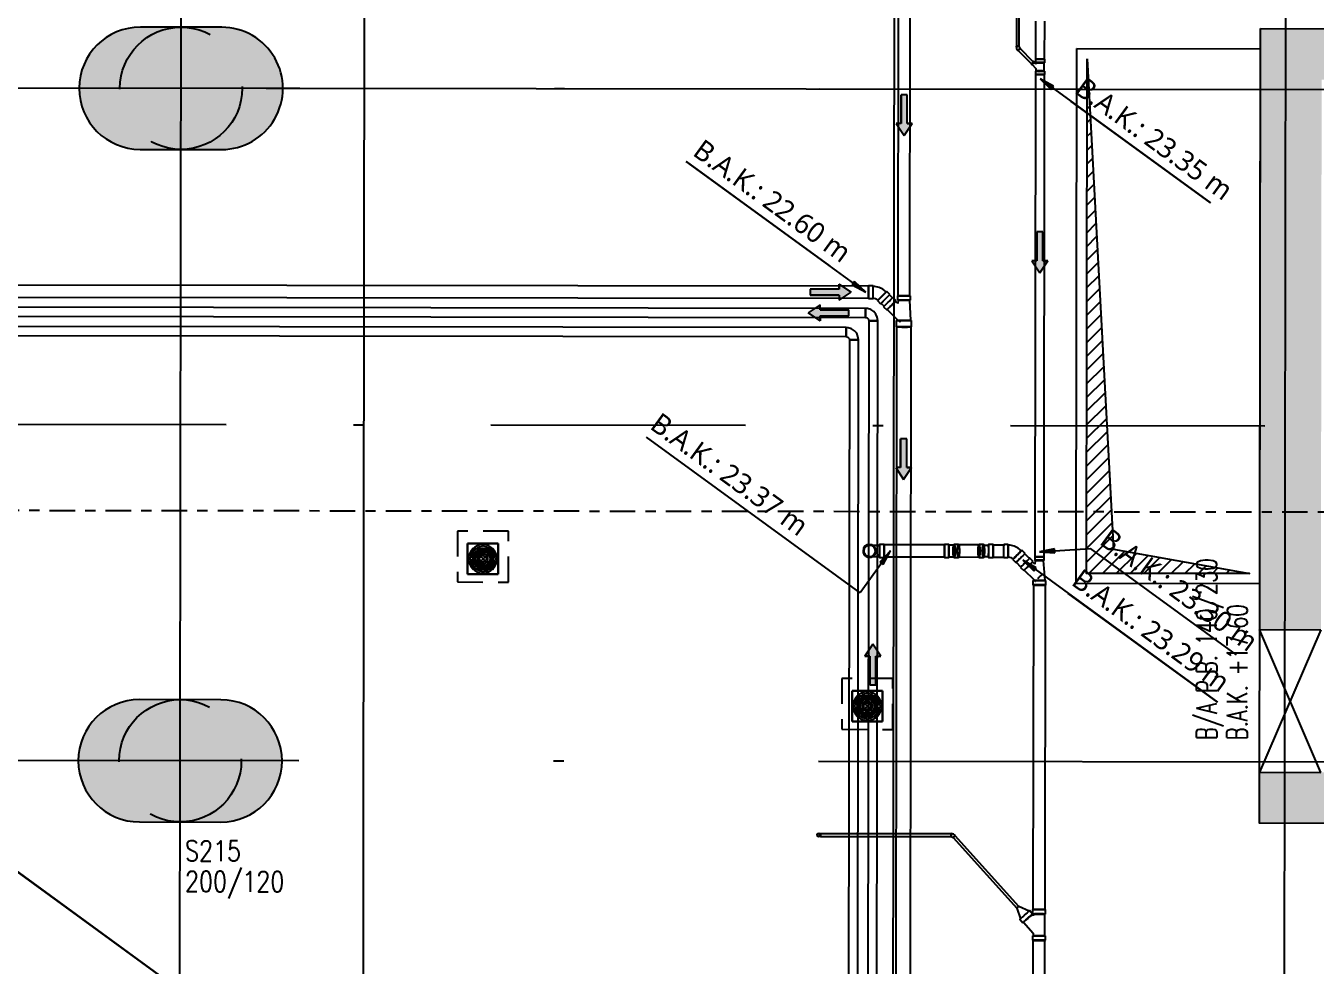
# Model space of a CAD drawing. Header units: millimetres. Extents: x 400382 to 401500, y 4543975 to 4544133.
# Drawn here: x 400850.13 to 400862.8, y 4544074.11 to 4544083.34 of the extents above; entities that cross this region are included whole.
import ezdxf
from ezdxf.enums import TextEntityAlignment as Align

# ---------------------------------------------------------------- set-up
doc = ezdxf.new("R2010")
doc.units = ezdxf.units.MM
for name, pattern in [('ACAD_ISO05W100', [33, 24, -3, 0, -3, 0, -3]), ('AKS', [3, 2.5, -0.25, 0, -0.25]), ('CENTER', [2, 1.25, -0.25, 0.25, -0.25]), ('CIZGI', [0.4, 0.25, -0.15]), ('DASHDOT2', [0.5, 0.25, -0.125, 0, -0.125]), ('HIDDEN', [0.375, 0.25, -0.125])]:
    doc.linetypes.add(name, pattern=pattern)
for name, color, linetype in [('aks prota', 2, 'AKS'), ('boşluk prota', 2, 'Continuous'), ('boşluk taraması prota', 252, 'Continuous'), ('iderzi_PROTA', 3, 'Continuous'), ('kiriş prota', 6, 'Continuous'), ('kolon prota', 1, 'Continuous'), ('kolon tarama prota', 252, 'Continuous'), ('lkolon prota', 4, 'Continuous'), ('merdiven prota', 2, 'Continuous'), ('perde prota', 1, 'Continuous'), ('PRT-AL-TUNEL_EKSENI', 14, 'DASHDOT2'), ('PRT-MI-a_fit_drainage', 10, 'Continuous'), ('skesit prota', 7, 'Continuous'), ('TARAMA', 8, 'Continuous'), ('tkolon prota', 6, 'Continuous'), ('tnot prota', 4, 'Continuous')]:
    doc.layers.add(name, color=color, linetype=linetype)
doc.styles.add('Segoe UI Light_1', font='', dxfattribs={"height": 200})
doc.styles.add('tkolon', font='romanstw.shx')
doc.styles.add('TNOT', font='romanstw.shx', dxfattribs={"width": 0.8, "height": 250})
doc.styles.get('Segoe UI Light_1').set_extended_font_data('Segoe UI Light')

# ---------------------------------------------------------------- blocks, each defined once
blk = doc.blocks.new('Flow Direction - Flow Direction _25mm_-1035271-_17_70 m  ARA KAT')
at = {"layer": 'TARAMA'}
blk.add_hatch(color=256, dxfattribs=at).paths.add_polyline_path([(0, 0), (-117, -78), (-117, -30), (-400, -30), (-400, 30), (-117, 30), (-117, 78)], flags=0)
for p, q in [((-117, 30), (-400, 30)), ((-400, 30), (-400, -30)), ((-117, 30), (-400, 30)), ((-400, 30), (-400, -30)), ((0, 0), (-117, 78)), ((-117, 78), (-117, 30)), ((-117, 78), (0, 0)), ((-117, 30), (-117, 78)), ((-117, -78), (0, 0)), ((-117, -78), (0, 0)), ((-400, -30), (-117, -30)), ((-117, -30), (-400, -30)), ((-117, -30), (-117, -78)), ((-117, -30), (-117, -78))]:
    blk.add_line(p, q, dxfattribs=at)
blk = doc.blocks.new('17.60 mekanik')
at = {"layer": 'kolon tarama prota'}
for points in [[(145059.9, 62671.7), (145070.9, 62661.3), (145073.2, 62664.5)], [(144889, 62462.1), (144878, 62472.5), (144875.7, 62469.3)], [(144913.7, 62208.2), (144903.3, 62197.2), (144906.5, 62194.9)], [(145059.9, 62207.4), (145075, 62206.5), (145074.7, 62210.4)], [(145043.5, 62199.2), (145054.5, 62188.7), (145056.8, 62191.9)]]:
    blk.add_hatch(color=256, dxfattribs=at).paths.add_polyline_path(points, flags=0)
for p, q in [((145036.6, 62953.8), (145036.6, 62703.7)), ((145039.3, 62703.7), (145039.3, 62953.8)), ((144920.6, 62739.3), (144920.6, 62458.6)), ((144932.4, 62458.6), (144932.4, 62739.3)), ((145055.4, 62728.1), (145055.4, 62691)), ((145064.4, 62691), (145064.4, 62728.1)), ((145038.3, 62699.5), (145051.4, 62686.4)), ((145053.3, 62688.3), (145040.2, 62701.4)), ((145051.1, 62686.1), (145051.8, 62685.4)), ((145052, 62685.6), (145055.8, 62681.8)), ((145054.4, 62688), (145053.7, 62688.7)), ((145055.8, 62686.1), (145054.1, 62687.7)), ((145055.3, 62691), (145055.3, 62687.5)), ((145055.8, 62687.5), (145055.8, 62686)), ((145064, 62679.3), (145064, 62687.5)), ((145064.5, 62687.5), (145064.5, 62691)), ((145055.3, 62679.3), (145055.3, 62675.8)), ((145055.4, 62675.8), (145055.4, 62202.6)), ((145055.8, 62681.8), (145055.8, 62679.3)), ((145058.3, 62679.3), (145058.9, 62678.8)), ((145059.4, 62679.3), (145059.4, 62679.3)), ((145059.9, 62671.7), (145070.9, 62661.3)), ((145073.2, 62664.5), (145059.9, 62671.7)), ((145059.9, 62671.7), (145227.5, 62550)), ((145064.4, 62202.6), (145064.4, 62675.8)), ((145064.5, 62675.8), (145064.5, 62679.3)), ((145070.9, 62661.3), (145073.2, 62664.5)), ((145227.5, 62550), (145090.6, 62649.4)), ((144712.6, 62590.2), (144853.4, 62487.9)), ((144889, 62462.1), (144712.6, 62590.2)), ((144878, 62472.5), (144875.7, 62469.3)), ((144875.7, 62469.3), (144889, 62462.1)), ((144889, 62462.1), (144878, 62472.5)), ((144891.7, 62468), (143760.3, 62468)), ((143760.3, 62456.2), (144891.7, 62456.2)), ((144896.2, 62468.4), (144891.7, 62468.4)), ((144909.6, 62462.9), (144900.6, 62453.8)), ((144900.6, 62453.8), (144909.6, 62462.9)), ((144909.1, 62462.4), (144901.1, 62454.3)), ((144901.1, 62454.3), (144909.1, 62462.4)), ((144912.8, 62459.7), (144903.7, 62450.7)), ((144903.7, 62450.7), (144912.8, 62459.7)), ((144912.4, 62459.4), (144908.2, 62455.2)), ((144908.2, 62455.2), (144912.4, 62459.4)), ((144912.8, 62459.7), (144909.6, 62462.9)), ((144915.3, 62456.5), (144911.1, 62452.3)), ((144911.1, 62452.3), (144915.3, 62456.5)), ((144915.3, 62456.5), (144912.4, 62459.4)), ((144918.8, 62453.7), (144915.6, 62456.8)), ((144920.1, 62458.6), (144920.1, 62454.2)), ((144932.9, 62454.2), (144932.9, 62458.6)), ((144888.9, 62446.2), (143714.1, 62446.2)), ((144888.9, 62446.2), (144888.9, 62441.7)), ((144888.9, 62441.7), (144888.9, 62446.2)), ((144888.9, 62446.2), (144888.9, 62437.3)), ((144888.9, 62437.3), (144888.9, 62446.2)), ((144891.7, 62455.7), (144896.2, 62455.7)), ((144900.6, 62453.8), (144903.7, 62450.7)), ((144908.2, 62455.2), (144904.1, 62451)), ((144904.1, 62451), (144908.2, 62455.2)), ((144904.1, 62451), (144907, 62448.2)), ((144906.6, 62447.8), (144909.8, 62444.7)), ((144911.1, 62452.3), (144907, 62448.2)), ((144907, 62448.2), (144911.1, 62452.3)), ((144910.2, 62445.1), (144919.6, 62435.7)), ((144920.6, 62451), (144918.3, 62453.2)), ((144920.8, 62454.2), (144920.6, 62451)), ((144933.5, 62434.3), (144932.2, 62454.2)), ((143714.1, 62437.3), (144888.9, 62437.3)), ((144888.9, 62441.7), (144888.9, 62437.3)), ((144888.9, 62437.3), (144888.9, 62441.7)), ((144892, 62434.1), (144892, 61524.1)), ((144896.5, 62434.1), (144892, 62434.1)), ((144892, 62434.1), (144896.5, 62434.1)), ((144900.9, 62434.1), (144892, 62434.1)), ((144892, 62434.1), (144900.9, 62434.1)), ((144900.9, 62434.1), (144896.5, 62434.1)), ((144896.5, 62434.1), (144900.9, 62434.1)), ((144900.9, 61524.1), (144900.9, 62434.1)), ((144919, 62434.3), (144919, 62428)), ((144919.6, 62435.7), (144919.5, 62434.3)), ((144921.1, 62434.3), (144922.5, 62432.9)), ((144923.8, 62434.2), (144923.8, 62434.3)), ((144934, 62428), (144934, 62434.3)), ((144870, 62427.3), (143695.2, 62427.3)), ((143695.2, 62418.4), (144870, 62418.4)), ((144870, 62422.8), (144870, 62427.3)), ((144870, 62427.3), (144870, 62422.8)), ((144870, 62427.3), (144870, 62418.4)), ((144870, 62418.4), (144870, 62427.3)), ((144870, 62418.4), (144870, 62422.8)), ((144870, 62422.8), (144870, 62418.4)), ((144919.3, 62428), (144919.3, 61513)), ((144933.7, 61513), (144933.7, 62428)), ((144873.1, 62415.2), (144873.1, 61539.1)), ((144873.1, 62415.2), (144877.6, 62415.2)), ((144877.6, 62415.2), (144873.1, 62415.2)), ((144882, 62415.2), (144873.1, 62415.2)), ((144873.1, 62415.2), (144882, 62415.2)), ((144877.6, 62415.2), (144882, 62415.2)), ((144882, 62415.2), (144877.6, 62415.2)), ((144882, 61539.1), (144882, 62415.2)), ((144883.8, 62167.1), (144674, 62319.6)), ((144528.5, 62214.9), (144498.5, 62214.9)), ((144498.5, 62214.9), (144498.5, 62184.9)), ((144498.5, 62184.9), (144498.5, 62214.9)), ((144498.5, 62214.9), (144528.5, 62214.9)), ((144498.5, 62214.9), (144498.5, 62214.9)), ((144513, 62213.9), (144513, 62211.9)), ((144513, 62211.9), (144513, 62213.9)), ((144513, 62213.9), (144513, 62213.9)), ((144513, 62211.9), (144513, 62211.9)), ((144513, 62209.4), (144513, 62207.4)), ((144513, 62207.4), (144513, 62209.4)), ((144513, 62209.4), (144513, 62209.4)), ((144513, 62207.4), (144513, 62207.4)), ((144513, 62204.9), (144513, 62202.9)), ((144513, 62202.9), (144513, 62204.9)), ((144513, 62204.9), (144513, 62204.9)), ((144513, 62202.9), (144513, 62202.9)), ((144514, 62211.9), (144514, 62213.9)), ((144514, 62213.9), (144514, 62211.9)), ((144514, 62213.9), (144514, 62213.9)), ((144514, 62211.9), (144514, 62211.9)), ((144514, 62207.4), (144514, 62209.4)), ((144514, 62209.4), (144514, 62207.4)), ((144514, 62209.4), (144514, 62209.4)), ((144514, 62207.4), (144514, 62207.4)), ((144514, 62202.9), (144514, 62204.9)), ((144514, 62204.9), (144514, 62202.9)), ((144514, 62204.9), (144514, 62204.9)), ((144514, 62202.9), (144514, 62202.9)), ((144528.5, 62184.9), (144528.5, 62214.9)), ((144528.5, 62214.9), (144528.5, 62184.9)), ((144528.5, 62214.9), (144528.5, 62214.9)), ((144913.7, 62208.2), (144883.8, 62167.1)), ((144907.4, 62214.6), (144903, 62214.6)), ((144913.7, 62208.2), (144903.3, 62197.2)), ((144906.5, 62194.9), (144913.7, 62208.2)), ((144966.6, 62214.1), (144907.4, 62214.1)), ((144971, 62214.6), (144966.6, 62214.6)), ((144980.4, 62214.6), (144976.1, 62214.6)), ((145000.6, 62214.1), (144980.4, 62214.1)), ((145004.9, 62214.6), (145000.6, 62214.6)), ((145014.4, 62214.6), (145010, 62214.6)), ((145024.8, 62214.1), (145014.4, 62214.1)), ((145029.2, 62214.6), (145024.8, 62214.6)), ((145045.8, 62205.8), (145042.7, 62209)), ((145050.1, 62200.9), (145045.5, 62205.5)), ((145055.3, 62202.6), (145055.3, 62199.1)), ((145059.9, 62207.4), (145109.7, 62210.9)), ((145074.7, 62210.4), (145059.9, 62207.4)), ((145059.9, 62207.4), (145075, 62206.5)), ((145064.5, 62199.1), (145064.5, 62202.6)), ((145075, 62206.5), (145074.7, 62210.4)), ((145109.7, 62210.9), (145253.2, 62106.7)), ((144501.6, 62200.4), (144499.6, 62200.4)), ((144499.6, 62200.4), (144501.6, 62200.4)), ((144499.6, 62200.4), (144499.6, 62200.4)), ((144499.6, 62199.4), (144501.6, 62199.4)), ((144501.6, 62199.4), (144499.6, 62199.4)), ((144499.6, 62199.4), (144499.6, 62199.4)), ((144501.6, 62200.4), (144501.6, 62200.4)), ((144501.6, 62199.4), (144501.6, 62199.4)), ((144506.1, 62200.4), (144504.1, 62200.4)), ((144504.1, 62200.4), (144506.1, 62200.4)), ((144504.1, 62200.4), (144504.1, 62200.4)), ((144504.1, 62199.4), (144506.1, 62199.4)), ((144506.1, 62199.4), (144504.1, 62199.4)), ((144504.1, 62199.4), (144504.1, 62199.4)), ((144506.1, 62200.4), (144506.1, 62200.4)), ((144506.1, 62199.4), (144506.1, 62199.4)), ((144510.6, 62200.4), (144508.6, 62200.4)), ((144508.6, 62200.4), (144510.6, 62200.4)), ((144508.6, 62200.4), (144508.6, 62200.4)), ((144508.6, 62199.4), (144510.6, 62199.4)), ((144510.6, 62199.4), (144508.6, 62199.4)), ((144508.6, 62199.4), (144508.6, 62199.4)), ((144510.6, 62200.4), (144510.6, 62200.4)), ((144510.6, 62199.4), (144510.6, 62199.4)), ((144513, 62197), (144513, 62194.9)), ((144513, 62194.9), (144513, 62197)), ((144513, 62197), (144513, 62197)), ((144513, 62194.9), (144513, 62194.9)), ((144513, 62192.4), (144513, 62190.4)), ((144513, 62190.4), (144513, 62192.4)), ((144513, 62192.4), (144513, 62192.4)), ((144513, 62190.4), (144513, 62190.4)), ((144514, 62194.9), (144514, 62197)), ((144514, 62197), (144514, 62194.9)), ((144514, 62197), (144514, 62197)), ((144514, 62194.9), (144514, 62194.9)), ((144514, 62190.4), (144514, 62192.4)), ((144514, 62192.4), (144514, 62190.4)), ((144514, 62192.4), (144514, 62192.4)), ((144514, 62190.4), (144514, 62190.4)), ((144518.5, 62200.4), (144516.5, 62200.4)), ((144516.5, 62200.4), (144518.5, 62200.4)), ((144516.5, 62200.4), (144516.5, 62200.4)), ((144516.5, 62199.4), (144518.5, 62199.4)), ((144518.5, 62199.4), (144516.5, 62199.4)), ((144516.5, 62199.4), (144516.5, 62199.4)), ((144518.5, 62200.4), (144518.5, 62200.4)), ((144518.5, 62199.4), (144518.5, 62199.4)), ((144523, 62200.4), (144521, 62200.4)), ((144521, 62200.4), (144523, 62200.4)), ((144521, 62200.4), (144521, 62200.4)), ((144521, 62199.4), (144523, 62199.4)), ((144523, 62199.4), (144521, 62199.4)), ((144521, 62199.4), (144521, 62199.4)), ((144523, 62200.4), (144523, 62200.4)), ((144523, 62199.4), (144523, 62199.4)), ((144527.5, 62200.4), (144525.5, 62200.4)), ((144525.5, 62200.4), (144527.5, 62200.4)), ((144525.5, 62200.4), (144525.5, 62200.4)), ((144525.5, 62199.4), (144527.5, 62199.4)), ((144527.5, 62199.4), (144525.5, 62199.4)), ((144525.5, 62199.4), (144525.5, 62199.4)), ((144527.5, 62200.4), (144527.5, 62200.4)), ((144527.5, 62199.4), (144527.5, 62199.4)), ((144903, 62201.8), (144907.4, 62201.8)), ((144903.3, 62197.2), (144906.5, 62194.9)), ((144907.4, 62202.3), (144966.6, 62202.3)), ((144966.6, 62201.8), (144971, 62201.8)), ((144976.1, 62201.8), (144980.4, 62201.8)), ((144980.4, 62202.3), (145000.6, 62202.3)), ((145000.6, 62201.8), (145004.9, 62201.8)), ((145010, 62201.8), (145014.4, 62201.8)), ((145014.4, 62202.3), (145024.8, 62202.3)), ((145024.8, 62201.8), (145029.2, 62201.8)), ((145033.7, 62200), (145036.8, 62196.8)), ((145037.1, 62197.2), (145041.8, 62192.5)), ((145041.4, 62192.2), (145044.6, 62189.1)), ((145043.5, 62199.2), (145054.5, 62188.7)), ((145056.8, 62191.9), (145043.5, 62199.2)), ((145043.5, 62199.2), (145234.8, 62060.1)), ((145053.6, 62198.1), (145050.5, 62201.2)), ((145055.5, 62195.2), (145053.1, 62197.6)), ((145054.5, 62188.7), (145056.8, 62191.9)), ((145055.8, 62199.1), (145055.5, 62195.2)), ((145065.6, 62179.3), (145064, 62199.1)), ((144498.5, 62184.9), (144528.5, 62184.9)), ((144528.5, 62184.9), (144498.5, 62184.9)), ((144498.5, 62184.9), (144498.5, 62184.9)), ((144513, 62187.9), (144513, 62185.9)), ((144513, 62185.9), (144513, 62187.9)), ((144513, 62187.9), (144513, 62187.9)), ((144513, 62185.9), (144513, 62185.9)), ((144514, 62185.9), (144514, 62187.9)), ((144514, 62187.9), (144514, 62185.9)), ((144514, 62187.9), (144514, 62187.9)), ((144514, 62185.9), (144514, 62185.9)), ((144528.5, 62184.9), (144528.5, 62184.9)), ((145045, 62189.5), (145054.3, 62180.3)), ((145053.5, 62179.3), (145053.5, 62174.9)), ((145054.3, 62180.3), (145054.2, 62179.3)), ((145055.2, 62179.3), (145055.9, 62178.7)), ((145056.5, 62179.3), (145056.5, 62179.4)), ((145066.3, 62174.9), (145066.3, 62179.3)), ((145054, 62174.9), (145054, 61856.4)), ((145065.8, 61856.4), (145065.8, 62174.9)), ((145234.8, 62060.1), (145088.1, 62166.7)), ((144906.1, 62070.8), (144876.1, 62070.8)), ((144876.1, 62070.8), (144876.1, 62040.8)), ((144876.1, 62040.8), (144876.1, 62070.8)), ((144876.1, 62070.8), (144906.1, 62070.8)), ((144876.1, 62070.8), (144876.1, 62070.8)), ((144890.6, 62069.8), (144890.6, 62067.8)), ((144890.6, 62067.8), (144890.6, 62069.8)), ((144890.6, 62069.8), (144890.6, 62069.8)), ((144890.6, 62067.8), (144890.6, 62067.8)), ((144890.6, 62065.3), (144890.6, 62063.3)), ((144890.6, 62063.3), (144890.6, 62065.3)), ((144890.6, 62065.3), (144890.6, 62065.3)), ((144890.6, 62063.3), (144890.6, 62063.3)), ((144891.6, 62067.8), (144891.6, 62069.8)), ((144891.6, 62069.8), (144891.6, 62067.8)), ((144891.6, 62069.8), (144891.6, 62069.8)), ((144891.6, 62067.8), (144891.6, 62067.8)), ((144891.6, 62063.3), (144891.6, 62065.3)), ((144891.6, 62065.3), (144891.6, 62063.3)), ((144891.6, 62065.3), (144891.6, 62065.3)), ((144891.6, 62063.3), (144891.6, 62063.3)), ((144906.1, 62040.8), (144906.1, 62070.8)), ((144906.1, 62070.8), (144906.1, 62040.8)), ((144906.1, 62070.8), (144906.1, 62070.8)), ((144879.1, 62056.3), (144877.1, 62056.3)), ((144877.1, 62056.3), (144879.1, 62056.3)), ((144877.1, 62056.3), (144877.1, 62056.3)), ((144877.1, 62055.3), (144879.1, 62055.3)), ((144879.1, 62055.3), (144877.1, 62055.3)), ((144877.1, 62055.3), (144877.1, 62055.3)), ((144879.1, 62056.3), (144879.1, 62056.3)), ((144879.1, 62055.3), (144879.1, 62055.3)), ((144883.6, 62056.3), (144881.6, 62056.3)), ((144881.6, 62056.3), (144883.6, 62056.3)), ((144881.6, 62056.3), (144881.6, 62056.3)), ((144881.6, 62055.3), (144883.6, 62055.3)), ((144883.6, 62055.3), (144881.6, 62055.3)), ((144881.6, 62055.3), (144881.6, 62055.3)), ((144883.6, 62056.3), (144883.6, 62056.3)), ((144883.6, 62055.3), (144883.6, 62055.3)), ((144888.1, 62056.3), (144886.1, 62056.3)), ((144886.1, 62056.3), (144888.1, 62056.3)), ((144886.1, 62056.3), (144886.1, 62056.3)), ((144886.1, 62055.3), (144888.1, 62055.3)), ((144888.1, 62055.3), (144886.1, 62055.3)), ((144886.1, 62055.3), (144886.1, 62055.3)), ((144888.1, 62056.3), (144888.1, 62056.3)), ((144888.1, 62055.3), (144888.1, 62055.3)), ((144890.6, 62060.8), (144890.6, 62058.7)), ((144890.6, 62058.7), (144890.6, 62060.8)), ((144890.6, 62060.8), (144890.6, 62060.8)), ((144890.6, 62058.7), (144890.6, 62058.7)), ((144890.6, 62052.8), (144890.6, 62050.8)), ((144890.6, 62050.8), (144890.6, 62052.8)), ((144890.6, 62052.8), (144890.6, 62052.8)), ((144890.6, 62050.8), (144890.6, 62050.8)), ((144891.6, 62058.7), (144891.6, 62060.8)), ((144891.6, 62060.8), (144891.6, 62058.7)), ((144891.6, 62060.8), (144891.6, 62060.8)), ((144891.6, 62058.7), (144891.6, 62058.7)), ((144891.6, 62050.8), (144891.6, 62052.8)), ((144891.6, 62052.8), (144891.6, 62050.8)), ((144891.6, 62052.8), (144891.6, 62052.8)), ((144891.6, 62050.8), (144891.6, 62050.8)), ((144896.1, 62056.3), (144894, 62056.3)), ((144894, 62056.3), (144896.1, 62056.3)), ((144894, 62056.3), (144894, 62056.3)), ((144894, 62055.3), (144896.1, 62055.3)), ((144896.1, 62055.3), (144894, 62055.3)), ((144894, 62055.3), (144894, 62055.3)), ((144896.1, 62056.3), (144896.1, 62056.3)), ((144896.1, 62055.3), (144896.1, 62055.3)), ((144900.6, 62056.3), (144898.6, 62056.3)), ((144898.6, 62056.3), (144900.6, 62056.3)), ((144898.6, 62056.3), (144898.6, 62056.3)), ((144898.6, 62055.3), (144900.6, 62055.3)), ((144900.6, 62055.3), (144898.6, 62055.3)), ((144898.6, 62055.3), (144898.6, 62055.3)), ((144900.6, 62056.3), (144900.6, 62056.3)), ((144900.6, 62055.3), (144900.6, 62055.3)), ((144905.1, 62056.3), (144903.1, 62056.3)), ((144903.1, 62056.3), (144905.1, 62056.3)), ((144903.1, 62056.3), (144903.1, 62056.3)), ((144903.1, 62055.3), (144905.1, 62055.3)), ((144905.1, 62055.3), (144903.1, 62055.3)), ((144903.1, 62055.3), (144903.1, 62055.3)), ((144905.1, 62056.3), (144905.1, 62056.3)), ((144905.1, 62055.3), (144905.1, 62055.3)), ((144876.1, 62040.8), (144906.1, 62040.8)), ((144906.1, 62040.8), (144876.1, 62040.8)), ((144876.1, 62040.8), (144876.1, 62040.8)), ((144890.6, 62048.3), (144890.6, 62046.3)), ((144890.6, 62046.3), (144890.6, 62048.3)), ((144890.6, 62048.3), (144890.6, 62048.3)), ((144890.6, 62046.3), (144890.6, 62046.3)), ((144890.6, 62043.8), (144890.6, 62041.8)), ((144890.6, 62041.8), (144890.6, 62043.8)), ((144890.6, 62043.8), (144890.6, 62043.8)), ((144890.6, 62041.8), (144890.6, 62041.8)), ((144891.6, 62046.3), (144891.6, 62048.3)), ((144891.6, 62048.3), (144891.6, 62046.3)), ((144891.6, 62048.3), (144891.6, 62048.3)), ((144891.6, 62046.3), (144891.6, 62046.3)), ((144891.6, 62041.8), (144891.6, 62043.8)), ((144891.6, 62043.8), (144891.6, 62041.8)), ((144891.6, 62043.8), (144891.6, 62043.8)), ((144891.6, 62041.8), (144891.6, 62041.8)), ((144906.1, 62040.8), (144906.1, 62040.8)), ((144973.5, 61930.6), (144845.4, 61930.6)), ((144845.4, 61929.3), (144845.4, 61930.6)), ((144845.4, 61930.6), (144845.4, 61929.3)), ((144845.4, 61927.9), (144845.4, 61929.3)), ((144845.4, 61929.3), (144845.4, 61927.9)), ((144845.4, 61929.3), (144845.4, 61929.3)), ((144845.4, 61929.3), (144845.4, 61929.3)), ((144845.4, 61927.9), (144973.5, 61927.9)), ((144973.5, 61929.3), (144973.5, 61930.6)), ((144973.5, 61930.6), (144973.5, 61929.3)), ((144973.5, 61927.9), (144973.5, 61929.3)), ((144973.5, 61929.3), (144973.5, 61927.9)), ((144975.6, 61927), (145038, 61857.7)), ((145040, 61859.5), (144977.6, 61928.8)), ((145038, 61857.7), (145041.6, 61847.2)), ((145050.1, 61854.8), (145040, 61859.5)), ((145053.5, 61852), (145050.6, 61855.3)), ((145054.2, 61850.3), (145053.1, 61851.5)), ((145053.5, 61856.4), (145053.5, 61852)), ((145054.2, 61852), (145054.2, 61850.3)), ((145065.6, 61830.6), (145065.6, 61852)), ((145066.3, 61852), (145066.3, 61856.4)), ((145041.1, 61846.8), (145044.1, 61843.5)), ((145044.6, 61843.9), (145054.2, 61833.2)), ((145053.5, 61830.6), (145053.5, 61826.2)), ((145054, 61826.2), (145054, 61162.4)), ((145054.2, 61833.2), (145054.2, 61830.6)), ((145065.8, 61162.4), (145065.8, 61826.2)), ((145066.3, 61826.2), (145066.3, 61830.6))]:
    blk.add_line(p, q, dxfattribs=at)
at = {"layer": 'kolon tarama prota', "extrusion": (1.27055e-20, -4.46242e-05, 1)}
for p, q in [((144973.5, 61930.9, 0), (144973.5, 61927.9, 0)), ((144973.5, 61927.9, 0), (144973.5, 61930.9, 0)), ((144977.8, 61929, 0), (144975.5, 61927, 0)), ((144975.5, 61927, 0), (144977.8, 61929, 0))]:
    blk.add_line(p, q, dxfattribs=at)
at = {"layer": 'kolon tarama prota', "flags": 128}
for points in [[(145036.4, 62703.7), (145036.9, 62701.4), (145038.2, 62699.4)], [(145040.4, 62701.6), (145039.6, 62703), (145039.5, 62703.7)], [(144909.1, 62462.4), (144905.9, 62465), (144902.1, 62466.8), (144898, 62467.7), (144896.2, 62467.8)], [(144896.2, 62456.3), (144898.7, 62455.9), (144900.8, 62454.5), (144901.1, 62454.3)], [(144900.9, 62434.1), (144900.4, 62437.5), (144899.1, 62440.6), (144896.9, 62443.1), (144894.1, 62445), (144890.8, 62446), (144888.9, 62446.2)], [(144888.9, 62437.3), (144890.5, 62436.8), (144891.7, 62435.6), (144892, 62434.1)], [(144882, 62415.2), (144881.5, 62418.6), (144880.2, 62421.7), (144878, 62424.2), (144875.2, 62426.1), (144872, 62427.1), (144870, 62427.3)], [(144870, 62418.4), (144871.6, 62417.9), (144872.8, 62416.7), (144873.1, 62415.2)], [(144887.4, 62208.2), (144887.9, 62210.5), (144889.2, 62212.4), (144891.2, 62213.6), (144893.1, 62213.9)], [(144893.1, 62202.5), (144890.9, 62202.9), (144889, 62204.3), (144887.8, 62206.2), (144887.4, 62208.2)], [(144893.1, 62213.9), (144893.6, 62213.9), (144895, 62213.9), (144897.1, 62213.9), (144899.8, 62213.9), (144902.8, 62213.9), (144903, 62213.9)], [(144893.1, 62213.9), (144895.4, 62213.4), (144897.3, 62212.1), (144898.5, 62210.1), (144898.8, 62208.2)], [(144898.8, 62208.2), (144898.4, 62205.9), (144897, 62204), (144895.1, 62202.8), (144893.1, 62202.5)], [(144976.1, 62213.9), (144971.2, 62213.9), (144971, 62213.9)], [(145004.9, 62213.9), (145009.9, 62213.9), (145010, 62213.9)], [(145042.2, 62208.5), (145038.9, 62211.1), (145035.2, 62212.9), (145031.1, 62213.8), (145029.2, 62213.9)], [(144903, 62202.5), (144899.9, 62202.5), (144897.2, 62202.5), (144895, 62202.5), (144893.6, 62202.5), (144893.1, 62202.5), (144893.1, 62202.5)], [(144971, 62202.5), (144976, 62202.5), (144976.1, 62202.5)], [(145010, 62202.5), (145005.1, 62202.5), (145004.9, 62202.5)], [(145029.2, 62202.5), (145031.7, 62202), (145033.9, 62200.7), (145034.1, 62200.4)], [(144842, 61929.3), (144842.5, 61930.4), (144843.5, 61930.8)], [(144843.5, 61927.8), (144842.5, 61928.2), (144842, 61929.3)], [(144843.5, 61930.8), (144844, 61930.8), (144845.2, 61930.8), (144845.4, 61930.8)], [(144843.5, 61930.8), (144844.6, 61930.4), (144845.1, 61929.3)], [(144845.1, 61929.3), (144844.6, 61928.2), (144843.5, 61927.8)], [(144845.4, 61927.8), (144844.2, 61927.8), (144843.6, 61927.8), (144843.5, 61927.8)]]:
    blk.add_lwpolyline(points, dxfattribs=at)
at = {"layer": 'kolon tarama prota', "extrusion": (1.27055e-20, -4.46242e-05, 1), "elevation": -2.7, "flags": 128}
for points in [[(144977.8, 61929), (144975.9, 61930.4), (144973.6, 61930.9), (144973.5, 61930.9)], [(144973.5, 61927.9), (144975, 61927.4), (144975.5, 61927)]]:
    blk.add_lwpolyline(points, dxfattribs=at)
at = {"layer": 'kolon tarama prota'}
for centre, radius, start, end in [((144513.5, 62199.9), 14, 92.0467, 177.9533), ((144513.5, 62199.9), 14, 92.0467, 177.9533), ((144513.5, 62199.9), 12, 92.388, 177.612), ((144513.5, 62199.9), 12, 92.388, 177.612), ((144513.5, 62199.9), 10, 90, 270), ((144513.5, 62199.9), 10, 90, 270), ((144513.5, 62199.9), 9.5, 93.017, 176.983), ((144513.5, 62199.9), 9.5, 93.017, 176.983), ((144513.5, 62199.9), 9, 90, 270), ((144513.5, 62199.9), 9, 90, 270), ((144513.5, 62199.9), 7.5, 93.8226, 176.1774), ((144513.5, 62199.9), 7.5, 93.8226, 176.1774), ((144513.5, 62199.9), 5, 90, 270), ((144513.5, 62199.9), 5, 90, 270), ((144513.5, 62199.9), 5, 95.7392, 174.2608), ((144513.5, 62199.9), 5, 95.7392, 174.2608), ((144513.5, 62199.9), 3, 99.5941, 170.4059), ((144513.5, 62199.9), 3, 99.5941, 170.4059), ((144513.5, 62199.9), 10, 270, 90), ((144513.5, 62199.9), 10, 270, 90), ((144513.5, 62199.9), 9, 270, 90), ((144513.5, 62199.9), 9, 270, 90), ((144513.5, 62199.9), 5, 270, 90), ((144513.5, 62199.9), 5, 270, 90), ((144513.5, 62199.9), 14, 2.0467, 87.9533), ((144513.5, 62199.9), 14, 2.0467, 87.9533), ((144513.5, 62199.9), 12, 2.388, 87.612), ((144513.5, 62199.9), 12, 2.388, 87.612), ((144513.5, 62199.9), 9.5, 3.017, 86.983), ((144513.5, 62199.9), 9.5, 3.017, 86.983), ((144513.5, 62199.9), 7.5, 3.8226, 86.1774), ((144513.5, 62199.9), 7.5, 3.8226, 86.1774), ((144513.5, 62199.9), 5, 5.7392, 84.2608), ((144513.5, 62199.9), 5, 5.7392, 84.2608), ((144513.5, 62199.9), 3, 9.5941, 80.4059), ((144513.5, 62199.9), 3, 9.5941, 80.4059), ((144893.1, 62208.2), 6.38, 0, 180), ((144893.1, 62208.2), 6.38, 0, 180), ((144893.1, 62208.2), 6.38, 180, 0), ((144893.1, 62208.2), 6.38, 180, 0), ((144893.1, 62208.2), 5.72, 0, 180), ((144893.1, 62208.2), 5.71, 180, 0), ((144513.5, 62199.9), 14, 182.0467, 267.9533), ((144513.5, 62199.9), 14, 182.0467, 267.9533), ((144513.5, 62199.9), 12, 182.388, 267.612), ((144513.5, 62199.9), 12, 182.388, 267.612), ((144513.5, 62199.9), 9.5, 183.017, 266.983), ((144513.5, 62199.9), 9.5, 183.017, 266.983), ((144513.5, 62199.9), 7.5, 183.8226, 266.1774), ((144513.5, 62199.9), 7.5, 183.8226, 266.1774), ((144513.5, 62199.9), 5, 185.7392, 264.2608), ((144513.5, 62199.9), 5, 185.7392, 264.2608), ((144513.5, 62199.9), 3, 189.5941, 260.4059), ((144513.5, 62199.9), 3, 189.5941, 260.4059), ((144513.5, 62199.9), 5, 275.7392, 354.2608), ((144513.5, 62199.9), 3, 279.5941, 350.4059), ((144513.5, 62199.9), 9.5, 273.017, 356.983), ((144513.5, 62199.9), 7.5, 273.8226, 356.1774), ((144513.5, 62199.9), 14, 272.0467, 357.9533), ((144513.5, 62199.9), 12, 272.388, 357.612), ((144513.5, 62199.9), 3, 279.5941, 350.4059), ((144513.5, 62199.9), 5, 275.7392, 354.2608), ((144513.5, 62199.9), 7.5, 273.8226, 356.1774), ((144513.5, 62199.9), 9.5, 273.017, 356.983), ((144513.5, 62199.9), 12, 272.388, 357.612), ((144513.5, 62199.9), 14, 272.0467, 357.9533), ((144891.1, 62055.8), 14, 92.0467, 177.9533), ((144891.1, 62055.8), 14, 92.0467, 177.9533), ((144891.1, 62055.8), 12, 92.388, 177.612), ((144891.1, 62055.8), 12, 92.388, 177.612), ((144891.1, 62055.8), 10, 90, 270), ((144891.1, 62055.8), 10, 90, 270), ((144891.1, 62055.8), 9.5, 93.017, 176.983), ((144891.1, 62055.8), 9.5, 93.017, 176.983), ((144891.1, 62055.8), 9, 90, 270), ((144891.1, 62055.8), 9, 90, 270), ((144891.1, 62055.8), 7.5, 93.8226, 176.1774), ((144891.1, 62055.8), 7.5, 93.8226, 176.1774), ((144891.1, 62055.8), 10, 270, 90), ((144891.1, 62055.8), 10, 270, 90), ((144891.1, 62055.8), 9, 270, 90), ((144891.1, 62055.8), 9, 270, 90), ((144891.1, 62055.8), 14, 2.0467, 87.9533), ((144891.1, 62055.8), 14, 2.0467, 87.9533), ((144891.1, 62055.8), 12, 2.388, 87.612), ((144891.1, 62055.8), 12, 2.388, 87.612), ((144891.1, 62055.8), 9.5, 3.017, 86.983), ((144891.1, 62055.8), 9.5, 3.017, 86.983), ((144891.1, 62055.8), 7.5, 3.8226, 86.1774), ((144891.1, 62055.8), 7.5, 3.8226, 86.1774), ((144891.1, 62055.8), 14, 182.0467, 267.9533), ((144891.1, 62055.8), 14, 182.0467, 267.9533), ((144891.1, 62055.8), 12, 182.388, 267.612), ((144891.1, 62055.8), 12, 182.388, 267.612), ((144891.1, 62055.8), 9.5, 183.017, 266.983), ((144891.1, 62055.8), 9.5, 183.017, 266.983), ((144891.1, 62055.8), 7.5, 183.8226, 266.1774), ((144891.1, 62055.8), 7.5, 183.8226, 266.1774), ((144891.1, 62055.8), 5, 95.7392, 174.2608), ((144891.1, 62055.8), 5, 95.7392, 174.2608), ((144891.1, 62055.8), 5, 90, 270), ((144891.1, 62055.8), 5, 90, 270), ((144891.1, 62055.8), 5, 185.7392, 264.2608), ((144891.1, 62055.8), 5, 185.7392, 264.2608), ((144891.1, 62055.8), 3, 99.5941, 170.4059), ((144891.1, 62055.8), 3, 99.5941, 170.4059), ((144891.1, 62055.8), 3, 189.5941, 260.4059), ((144891.1, 62055.8), 3, 189.5941, 260.4059), ((144891.1, 62055.8), 5, 270, 90), ((144891.1, 62055.8), 5, 270, 90), ((144891.1, 62055.8), 5, 5.7392, 84.2608), ((144891.1, 62055.8), 5, 5.7392, 84.2608), ((144891.1, 62055.8), 3, 9.5941, 80.4059), ((144891.1, 62055.8), 3, 9.5941, 80.4059), ((144891.1, 62055.8), 5, 275.7392, 354.2608), ((144891.1, 62055.8), 3, 279.5941, 350.4059), ((144891.1, 62055.8), 9.5, 273.017, 356.983), ((144891.1, 62055.8), 7.5, 273.8226, 356.1774), ((144891.1, 62055.8), 14, 272.0467, 357.9533), ((144891.1, 62055.8), 12, 272.388, 357.612), ((144891.1, 62055.8), 3, 279.5941, 350.4059), ((144891.1, 62055.8), 5, 275.7392, 354.2608), ((144891.1, 62055.8), 7.5, 273.8226, 356.1774), ((144891.1, 62055.8), 9.5, 273.017, 356.983), ((144891.1, 62055.8), 12, 272.388, 357.612), ((144891.1, 62055.8), 14, 272.0467, 357.9533), ((144843.5, 61929.3), 1.52, 0, 180), ((144843.5, 61929.3), 1.52, 180, 0), ((144843.5, 61929.3), 1.33, 144, 324), ((144843.5, 61929.3), 1.33, 324, 144)]:
    blk.add_arc(centre, radius, start, end, dxfattribs=at)
for centre, major_axis, ratio, start_param, end_param in [((145038, 62703.7), (1.52, 0), 0.01, 3.121932, 6.263524), ((145038, 62703.7), (1.52, 0), 0.01, 6.263524, 9.405117), ((145038, 62703.7), (1.33, 0), 0.01, 1.570796, 3.141593), ((145038, 62703.7), (1.33, 0), 0.01, 3.141593, 4.712389), ((145038, 62703.7), (1.33, 0), 0.01, 0, 1.570796), ((145038, 62703.7), (1.33, 0), 0.01, 4.712389, 6.283185), ((145039.3, 62700.5), (1.08, 1.08), 0.006836, 3.162564, 6.304157), ((145039.3, 62700.5), (1.08, 1.08), 0.006836, 0.020971, 3.162564), ((145039.3, 62700.5), (0.943, 0.943), 0.006836, 3.141593, 4.712389), ((145039.3, 62700.5), (0.943, 0.943), 0.006836, 1.570796, 3.141593), ((145039.3, 62700.5), (0.943, 0.943), 0.006836, 4.712389, 6.283185), ((145039.3, 62700.5), (0.943, 0.943), 0.006836, 0, 1.570796), ((145052.4, 62687.4), (1.33, 1.33), 0.009994, 0.024133, 3.165726), ((145052.4, 62687.4), (1.33, 1.33), 0.009994, 3.165726, 6.307318), ((145052.4, 62687.4), (0.943, 0.943), 0.006836, 1.570796, 3.141593), ((145052.4, 62687.4), (0.943, 0.943), 0.006836, 3.141593, 4.712389), ((145053.1, 62686.7), (1.33, 1.33), 0.009994, 0.024133, 3.165726), ((145053.1, 62686.7), (1.33, 1.33), 0.009994, 3.165726, 6.307318), ((145053.1, 62686.7), (1.06, 1.06), 0.009994, 3.165726, 6.307318), ((145053.1, 62686.7), (1.06, 1.06), 0.009994, 0.024133, 3.165726), ((145052.4, 62687.4), (0.943, 0.943), 0.006836, 0, 1.570796), ((145052.4, 62687.4), (0.943, 0.943), 0.006836, 4.712389, 6.283185), ((145059.9, 62691), (4.58, 0), 0.009996, 6.259053, 9.400646), ((145059.9, 62691), (4.58, 0), 0.009996, 3.11746, 6.259053), ((145059.9, 62687.5), (4.58, 0), 0.009996, 6.259053, 9.400646), ((145059.9, 62687.5), (4.58, 0), 0.009996, 3.11746, 6.259053), ((145059.9, 62691), (4.5, 0), 0.009996, 1.570796, 3.141593), ((145059.9, 62691), (4.5, 0), 0.009996, 3.141593, 4.712389), ((145059.9, 62687.5), (4.1, 0), 0.009996, 6.259053, 9.400646), ((145059.9, 62687.5), (4.1, 0), 0.009996, 3.11746, 6.259053), ((145059.9, 62691), (4.5, 0), 0.009996, 0, 1.570796), ((145059.9, 62691), (4.5, 0), 0.009996, 4.712389, 6.283185), ((145059.9, 62679.3), (4.58, 0), 0.009996, 6.259053, 9.400646), ((145059.9, 62679.3), (4.58, 0), 0.009996, 3.11746, 6.259053), ((145059.9, 62675.8), (4.58, 0), 0.009996, 6.259053, 9.400646), ((145059.9, 62675.8), (4.58, 0), 0.009996, 3.11746, 6.259053), ((145059.9, 62675.8), (4.5, 0), 0.009996, 1.570796, 3.141593), ((145059.9, 62675.8), (4.5, 0), 0.009996, 3.141593, 4.712389), ((145059.9, 62679.3), (4.1, 0), 0.009996, 6.259053, 9.400646), ((145059.9, 62679.3), (4.1, 0), 0.009996, 3.11746, 6.259053), ((145059.9, 62679.8), (1.06, 1.06), 0.009994, 3.165726, 4.236379), ((145059.9, 62679.8), (1.06, 1.06), 0.009994, 2.095072, 3.165726), ((145059.9, 62675.8), (4.5, 0), 0.009996, 0, 1.570796), ((145059.9, 62675.8), (4.5, 0), 0.009996, 4.712389, 6.283185), ((144891.7, 62462.1), (0, 6.38), 0.012365, 0.012364, 3.153957), ((144891.7, 62462.1), (0, 6.38), 0.012365, 3.153957, 6.295549), ((144891.7, 62462.1), (0, 5.9), 0.010001, 4.712389, 6.283185), ((144891.7, 62462.1), (0, 5.9), 0.010001, 0, 1.570796), ((144891.7, 62462.1), (0, 5.9), 0.010001, 3.141593, 4.712389), ((144891.7, 62462.1), (0, 5.9), 0.010001, 1.570796, 3.141593), ((144896.2, 62462.1), (0, 6.38), 0.012365, 0.012364, 3.153957), ((144896.2, 62462.1), (0, 5.72), 0.012365, 0.012364, 3.153957), ((144896.2, 62462.1), (0, 6.38), 0.012365, 3.153957, 6.295549), ((144896.2, 62462.1), (0, 5.71), 0.012365, 3.153957, 6.295549), ((144911.1, 62452.3), (4.51, 4.51), 0.00407, 6.273114, 9.414707), ((144911.1, 62452.3), (4.51, 4.51), 0.00407, 3.131521, 6.273114), ((144926.5, 62458.6), (6.38, 0), 0.01, 6.278942, 9.420535), ((144926.5, 62458.6), (6.38, 0), 0.01, 3.137349, 6.278942), ((144926.5, 62458.6), (5.9, 0), 0.01, 1.570796, 3.141593), ((144926.5, 62458.6), (5.9, 0), 0.01, 3.141593, 4.712389), ((144926.5, 62458.6), (5.9, 0), 0.01, 0, 1.570796), ((144926.5, 62458.6), (5.9, 0), 0.01, 4.712389, 6.283185), ((144914.3, 62449.2), (4.51, 4.51), 0.00407, 3.131521, 6.273114), ((144914.3, 62449.2), (4.51, 4.51), 0.00407, 6.273114, 9.414707), ((144914.3, 62449.2), (4.04, 4.04), 0.00407, 6.273114, 9.414707), ((144914.3, 62449.2), (4.04, 4.04), 0.00407, 3.131521, 6.273114), ((144926.5, 62454.2), (6.38, 0), 0.01, 6.278942, 9.420535), ((144926.5, 62454.2), (6.38, 0), 0.01, 3.137349, 6.278942), ((144926.5, 62434.3), (7.55, 0), 0.01, 3.137349, 6.278942), ((144926.5, 62434.3), (7.55, 0), 0.01, 6.278942, 9.420535), ((144926.5, 62437), (4.04, 4.04), 0.00407, 2.283286, 3.131521), ((144926.5, 62437), (4.04, 4.04), 0.00407, 3.131521, 3.979757), ((144926.5, 62428), (7.55, 0), 0.01, 3.137349, 6.278942), ((144926.5, 62428), (7.55, 0), 0.01, 6.278942, 9.420535), ((144926.5, 62428), (7.2, 0), 0.01, 1.570796, 3.141593), ((144926.5, 62428), (7.2, 0), 0.01, 3.141593, 4.712389), ((144926.5, 62428), (7.2, 0), 0.01, 0, 1.570796), ((144926.5, 62428), (7.2, 0), 0.01, 4.712389, 6.283185), ((144903, 62208.2), (0, 6.38), 0.01, 4.712389, 7.853982), ((144903, 62208.2), (0, 5.71), 0.01, 4.712389, 7.853982), ((144903, 62208.2), (0, -5.71), 0.01, 4.712389, 7.853982), ((144903, 62208.2), (0, 6.38), 0.01, 1.570796, 4.712389), ((144907.4, 62208.2), (0, 6.38), 0.01, 4.712389, 7.853982), ((144907.4, 62208.2), (0, 5.9), 0.01, 4.712389, 6.283185), ((144907.4, 62208.2), (0, 5.9), 0.01, 0, 1.570796), ((144907.4, 62208.2), (0, 5.9), 0.01, 3.141593, 4.712389), ((144907.4, 62208.2), (0, 5.9), 0.01, 1.570796, 3.141593), ((144907.4, 62208.2), (0, -6.38), 0.01, 4.712389, 7.853982), ((144966.6, 62208.2), (0, 6.38), 0.01, 4.712389, 7.853982), ((144966.6, 62208.2), (0, 5.9), 0.01, 0, 1.570796), ((144966.6, 62208.2), (0, 5.9), 0.01, 1.570796, 3.141593), ((144966.6, 62208.2), (0, 6.38), 0.01, 1.570796, 4.712389), ((144966.6, 62208.2), (0, 5.9), 0.01, 4.712389, 6.283185), ((144966.6, 62208.2), (0, 5.9), 0.01, 3.141593, 4.712389), ((144971, 62208.2), (0, 6.38), 0.01, 4.712389, 7.853982), ((144971, 62208.2), (0, 5.72), 0.01, 4.712389, 7.853982), ((144971, 62208.2), (0, 6.38), 0.01, 1.570796, 4.712389), ((144971, 62208.2), (0, 5.71), 0.01, 1.570796, 4.712389), ((144976.1, 62208.2), (0, 6.38), 0.204888, 4.712389, 7.853982), ((144976.1, 62208.2), (0, 6.38), 0.204888, 1.570796, 4.712389), ((144976.1, 62208.2), (0, 5.71), 0.204888, 4.712389, 7.853982), ((144976.1, 62208.2), (0, 5.72), 0.204888, 1.570796, 4.712389), ((144980.4, 62208.2), (0, 6.38), 0.204888, 4.712389, 7.853982), ((144980.4, 62208.2), (0, 6.38), 0.204888, 1.570796, 4.712389), ((144980.4, 62208.2), (0, 5.9), 0.204888, 0, 1.570796), ((144980.4, 62208.2), (0, 5.9), 0.204888, 1.570796, 3.141593), ((144980.4, 62208.2), (0, 5.9), 0.204888, 4.712389, 6.283185), ((144980.4, 62208.2), (0, 5.9), 0.204888, 3.141593, 4.712389), ((145000.6, 62208.2), (0, 6.38), 0.204888, 4.712389, 7.853982), ((145000.6, 62208.2), (0, 6.38), 0.204888, 1.570796, 4.712389), ((145000.6, 62208.2), (0, 5.9), 0.204888, 0, 1.570796), ((145000.6, 62208.2), (0, 5.9), 0.204888, 1.570796, 3.141593), ((145000.6, 62208.2), (0, 5.9), 0.204888, 4.712389, 6.283185), ((145000.6, 62208.2), (0, 5.9), 0.204888, 3.141593, 4.712389), ((145004.9, 62208.2), (0, 6.38), 0.204888, 4.712389, 7.853982), ((145004.9, 62208.2), (0, 6.38), 0.204888, 1.570796, 4.712389), ((145004.9, 62208.2), (0, 5.72), 0.204888, 4.712389, 7.853982), ((145004.9, 62208.2), (0, 5.71), 0.204888, 1.570796, 4.712389), ((145010, 62208.2), (0, 6.38), 0.01, 4.712389, 7.853982), ((145010, 62208.2), (0, 5.72), 0.01, 4.712389, 7.853982), ((145010, 62208.2), (0, 5.71), 0.01, 1.570796, 4.712389), ((145010, 62208.2), (0, 6.38), 0.01, 1.570796, 4.712389), ((145014.4, 62208.2), (0, 6.38), 0.01, 4.712389, 7.853982), ((145014.4, 62208.2), (0, 5.9), 0.01, 4.712389, 6.283185), ((145014.4, 62208.2), (0, 5.9), 0.01, 0, 1.570796), ((145014.4, 62208.2), (0, 5.9), 0.01, 3.141593, 4.712389), ((145014.4, 62208.2), (0, 5.9), 0.01, 1.570796, 3.141593), ((145014.4, 62208.2), (0, 6.38), 0.01, 1.570796, 4.712389), ((145024.8, 62208.2), (0, 6.38), 0.01, 0.004144, 3.145737), ((145024.8, 62208.2), (0, 5.9), 0.01, 0, 1.570796), ((145024.8, 62208.2), (0, 5.9), 0.01, 1.570796, 3.141593), ((145024.8, 62208.2), (0, 6.38), 0.01, 3.145737, 6.28733), ((145024.8, 62208.2), (0, 5.9), 0.01, 4.712389, 6.283185), ((145024.8, 62208.2), (0, 5.9), 0.01, 3.141593, 4.712389), ((145029.2, 62208.2), (0, 6.38), 0.01, 3.145737, 6.28733), ((145029.2, 62208.2), (0, 6.38), 0.01, 0.004144, 3.145737), ((145029.2, 62208.2), (0, 5.71), 0.01, 3.145737, 6.28733), ((145029.2, 62208.2), (0, 5.71), 0.01, 0.004144, 3.145737), ((145038.2, 62204.5), (4.51, 4.51), 0.00414, 0.010001, 3.151594), ((145038.2, 62204.5), (4.51, 4.51), 0.00414, 3.151594, 6.293187), ((145038.2, 62204.5), (4.04, 4.04), 0.00414, 3.151594, 6.293187), ((145038.2, 62204.5), (4.04, 4.04), 0.00414, 0.010001, 3.151594), ((145041.3, 62201.3), (4.51, 4.51), 0.00414, 3.151594, 6.293187), ((145041.3, 62201.3), (4.51, 4.51), 0.00414, 0.010001, 3.151594), ((145041.3, 62201.3), (4.17, 4.17), 0.00414, 0, 1.570796), ((145041.3, 62201.3), (4.17, 4.17), 0.00414, 4.712389, 6.283185), ((145059.9, 62202.6), (4.58, 0), 0.01, 3.137448, 6.279041), ((145059.9, 62202.6), (4.58, 0), 0.01, 6.279041, 9.420634), ((145059.9, 62202.6), (4.5, 0), 0.009996, 1.570796, 3.141593), ((145059.9, 62202.6), (4.5, 0), 0.009996, 3.141593, 4.712389), ((145059.9, 62202.6), (4.5, 0), 0.009996, 0, 1.570796), ((145059.9, 62202.6), (4.5, 0), 0.009996, 4.712389, 6.283185), ((145041.3, 62201.3), (4.17, 4.17), 0.00414, 1.570796, 3.141593), ((145041.3, 62201.3), (4.17, 4.17), 0.00414, 3.141593, 4.712389), ((145045.9, 62196.7), (4.51, 4.51), 0.00414, 6.273184, 9.414777), ((145045.9, 62196.7), (4.51, 4.51), 0.00414, 3.131591, 6.273184), ((145045.9, 62196.7), (4.17, 4.17), 0.00414, 3.141593, 4.712389), ((145045.9, 62196.7), (4.17, 4.17), 0.00414, 1.570796, 3.141593), ((145049.1, 62193.6), (4.51, 4.51), 0.00414, 6.273184, 9.414777), ((145049.1, 62193.6), (4.51, 4.51), 0.00414, 3.131591, 6.273184), ((145049.1, 62193.6), (4.04, 4.04), 0.00414, 3.131591, 6.273184), ((145049.1, 62193.6), (4.04, 4.04), 0.00414, 6.273184, 9.414777), ((145045.9, 62196.7), (4.17, 4.17), 0.00414, 0, 1.570796), ((145045.9, 62196.7), (4.17, 4.17), 0.00414, 4.712389, 6.283185), ((145059.9, 62199.1), (4.58, 0), 0.01, 6.279041, 9.420634), ((145059.9, 62199.1), (4.58, 0), 0.01, 3.137448, 6.279041), ((145059.9, 62179.3), (6.38, 0), 0.01, 6.279041, 9.420634), ((145059.9, 62179.3), (6.38, 0), 0.01, 3.137448, 6.279041), ((145059.9, 62182.7), (4.04, 4.04), 0.00414, 2.559395, 3.131591), ((145059.9, 62182.7), (4.04, 4.04), 0.00414, 3.131591, 3.703787), ((145059.9, 62182.7), (4.04, 4.04), 0.00414, 4.35691, 5.293966), ((145059.9, 62182.7), (4.04, 4.04), 0.00414, 0.969216, 1.906272), ((145059.9, 62174.9), (6.38, 0), 0.01, 6.279041, 9.420634), ((145059.9, 62174.9), (6.38, 0), 0.01, 3.137448, 6.279041), ((145059.9, 62174.9), (5.9, 0), 0.01, 3.141593, 4.712389), ((145059.9, 62174.9), (5.9, 0), 0.01, 1.570796, 3.141593), ((145059.9, 62174.9), (5.9, 0), 0.01, 4.712389, 6.283185), ((145059.9, 62174.9), (5.9, 0), 0.01, 0, 1.570796), ((144976.6, 61927.9), (0.991, 0.892), 0.000033, 1.570796, 3.141593), ((144976.6, 61927.9), (0.991, 0.892), 0.000033, 3.141593, 4.712389), ((144976.6, 61927.9), (0.991, 0.892), 0.000033, 0, 1.570796), ((144976.6, 61927.9), (0.991, 0.892), 0.000033, 4.712389, 6.283185), ((145039, 61858.6), (0.991, 0.892), 0.000033, 3.141593, 4.712389), ((145039, 61858.6), (0.991, 0.892), 0.000033, 1.570796, 3.141593), ((145039, 61858.6), (0.991, 0.892), 0.000033, 4.712389, 6.283185), ((145039, 61858.6), (0.991, 0.892), 0.000033, 0, 1.570796), ((145045.8, 61851), (4.74, 4.27), 0.000033, 3.126686, 6.268278), ((145045.8, 61851), (4.74, 4.27), 0.000033, 6.268278, 9.409871), ((145048.8, 61847.7), (4.74, 4.27), 0.000033, 3.126686, 6.268278), ((145048.8, 61847.7), (4.74, 4.27), 0.000033, 6.268278, 9.409871), ((145048.8, 61847.7), (4.25, 3.82), 0.000033, 3.126686, 6.268278), ((145048.8, 61847.7), (4.25, 3.82), 0.000033, 6.268278, 9.409871), ((145059.9, 61856.4), (6.38, 0), 0.01, 6.27213, 9.413722), ((145059.9, 61856.4), (6.38, 0), 0.01, 3.130537, 6.27213), ((145059.9, 61852), (6.38, 0), 0.01, 6.27213, 9.413722), ((145059.9, 61852), (6.38, 0), 0.01, 3.130537, 6.27213), ((145059.9, 61856.4), (5.9, 0), 0.01, 1.570796, 3.141593), ((145059.9, 61856.4), (5.9, 0), 0.01, 3.141593, 4.712389), ((145059.9, 61852), (5.72, 0), 0.01, 6.27213, 9.413722), ((145059.9, 61852), (5.72, 0), 0.01, 3.130537, 6.27213), ((145059.9, 61856.4), (5.9, 0), 0.01, 0, 1.570796), ((145059.9, 61856.4), (5.9, 0), 0.01, 4.712389, 6.283185), ((145059.9, 61830.6), (6.38, 0), 0.01, 6.27213, 9.413722), ((145059.9, 61830.6), (6.38, 0), 0.01, 3.130537, 6.27213), ((145059.9, 61826.2), (6.38, 0), 0.01, 3.130537, 6.27213), ((145059.9, 61826.2), (6.38, 0), 0.01, 6.27213, 9.413722), ((145059.9, 61826.2), (5.9, 0), 0.01, 3.141593, 4.712389), ((145059.9, 61826.2), (5.9, 0), 0.01, 1.570796, 3.141593), ((145059.9, 61830.6), (5.72, 0), 0.01, 6.27213, 9.413722), ((145059.9, 61830.6), (5.71, 0), 0.01, 3.130537, 6.27213), ((145059.9, 61826.2), (5.9, 0), 0.01, 4.712389, 6.283185), ((145059.9, 61826.2), (5.9, 0), 0.01, 0, 1.570796)]:
    blk.add_ellipse(centre, major_axis=major_axis, ratio=ratio, start_param=start_param, end_param=end_param, dxfattribs=at)
at = {"layer": 'kolon tarama prota', "xscale": 0.1, "yscale": 0.1, "zscale": 0.1}
for p, rotation in [((144926.5, 62615.8), 269.9999999999996), ((145059.9, 62481.4), 269.999999062208), ((144832.5, 62441.7), 179.9999999999996), ((144926.5, 62278.2), 269.9999999999996), ((144896.5, 62116.6), 89.9999999999998)]:
    blk.add_blockref('Flow Direction - Flow Direction _25mm_-1035271-_17_70 m  ARA KAT', p, dxfattribs=dict(at, rotation=rotation))
blk.add_blockref('Flow Direction - Flow Direction _25mm_-1035271-_17_70 m  ARA KAT', (144874.6, 62462.1), dxfattribs=at)
at = {"layer": 'kolon tarama prota', "char_height": 20, "attachment_point": 1, "rotation": 324, "line_spacing_factor": 1.142579, "style": 'Segoe UI Light_1'}
for s, insert, width in [('B.A.K.: 23.35 m', (145104.3, 62674.8), 213.157), ('B.A.K.: 22.60 m', (144729.6, 62613.2), 213.157), ('B.A.K.: 23.37 m', (144687.9, 62344.8), 212.654), ('B.A.K.: 23.30 m', (145129.4, 62232), 213.157), ('B.A.K.: 23.29 m', (145101.8, 62192.1), 213.157)]:
    blk.add_mtext(s, dxfattribs=dict(at, insert=insert, width=width))
blk = doc.blocks.new('YER SUZGECI_20x20')
at = {"color": 2}
blk.add_lwpolyline([(-20, 0), (0, 0), (0, 20), (-20, 20)], close=True, dxfattribs=at)
for points in [[(0, 20), (-20, 0)], [(-20, 20), (0, 0)]]:
    blk.add_lwpolyline(points, dxfattribs=at)
blk.add_circle((-10, 10), 7, dxfattribs=at)

msp = doc.modelspace()

# ---------------------------------------------------------------- hatches: boundary and pattern name
at = {"layer": 'boşluk taraması prota', "ltscale": 2}
h = msp.add_hatch(dxfattribs=at)
h.set_pattern_fill('ANSI31', color=256, scale=0.03, angle=-0.0715, style=0)
h.set_pattern_definition([(44.928458, (400157.80445, 4543667.55389), (-0.06726777, 0.067435967), [])])
h.paths.add_polyline_path([(400860.548, 4544083.015), (400860.808, 4544078.202), (400862.142, 4544077.963), (400860.542, 4544077.965)])
at = {"layer": 'kolon tarama prota'}
h = msp.add_hatch(color=256, dxfattribs=at)
h.dxf.hatch_style = 1
edge = h.paths.add_edge_path()
edge.add_arc((400851.253, 4544082.726), 0.6, 89.9285, 269.9285)
edge.add_line((400851.252, 4544082.126), (400852.052, 4544082.125))
edge.add_arc((400852.053, 4544082.725), 0.6, 269.9285, 449.9285)
edge.add_line((400852.054, 4544083.325), (400851.254, 4544083.326))
h = msp.add_hatch(color=256, dxfattribs=at)
h.dxf.hatch_style = 1
h.paths.add_polyline_path([(400866.751, 4544083.307), (400862.251, 4544083.313), (400862.244, 4544077.413), (400862.844, 4544077.412), (400862.851, 4544082.812), (400866.251, 4544082.808), (400866.242, 4544076.008), (400862.242, 4544076.013), (400862.241, 4544075.513), (400866.741, 4544075.507)])
h = msp.add_hatch(color=256, dxfattribs=at)
h.dxf.hatch_style = 1
edge = h.paths.add_edge_path()
edge.add_arc((400851.245, 4544076.126), 0.6, 89.9285, 269.9285)
edge.add_line((400851.244, 4544075.526), (400852.044, 4544075.525))
edge.add_arc((400852.045, 4544076.125), 0.6, 269.9285, 449.9285)
edge.add_line((400852.045, 4544076.725), (400851.245, 4544076.726))

# ---------------------------------------------------------------- linework, layer by layer
at = {"layer": 'aks prota', "ltscale": 10}
for p, q in [((400851.626, 4544061.565), (400851.67, 4544096.447)), ((400862.471, 4544061.565), (400862.515, 4544096.439)), ((400882.918, 4544082.687), (400716.999, 4544082.894)), ((400864.496, 4544082.71), (400741.083, 4544082.864)), ((400882.91, 4544076.087), (400716.991, 4544076.294))]:
    msp.add_line(p, q, dxfattribs=at)
at = {"layer": 'boşluk prota', "ltscale": 0.05}
msp.add_lwpolyline([(400860.548, 4544083.015), (400860.808, 4544078.202), (400862.142, 4544077.963), (400860.542, 4544077.965)], close=True, dxfattribs=at)
at = {"layer": 'iderzi_PROTA', "linetype": 'ACAD_ISO05W100', "lineweight": 30, "ltscale": 2}
msp.add_lwpolyline([(400842.605, 4544076.737), (400847.345, 4544076.731), (400847.344, 4544075.699), (400849.139, 4544075.697), (400849.853, 4544075.177), (400852.878, 4544072.974), (400853.159, 4544072.769), (400853.44, 4544072.565), (400854.339, 4544071.91), (400854.337, 4544070.605), (400856.134, 4544070.602), (400857.55, 4544069.571), (400858.166, 4544069.122), (400858.635, 4544068.78), (400860.081, 4544067.727), (400860.078, 4544065.165)], dxfattribs=at)
at = {"layer": 'kiriş prota'}
for points in [[(400853.464, 4544091.874), (400858.664, 4544091.867), (400858.638, 4544070.599), (400857.552, 4544070.601), (400856.134, 4544070.602), (400854.337, 4544070.605), (400854.339, 4544071.91), (400853.44, 4544072.565), (400853.464, 4544091.874)], [(400860.08, 4544066.965), (400860.082, 4544067.727), (400856.134, 4544070.602), (400854.337, 4544070.605), (400854.339, 4544071.91), (400849.139, 4544075.697), (400847.344, 4544075.699), (400847.345, 4544076.732), (400845.055, 4544076.734)]]:
    msp.add_lwpolyline(points, dxfattribs=at)
msp.add_lwpolyline([(400860.448, 4544083.115), (400862.248, 4544083.113), (400862.242, 4544077.863), (400860.442, 4544077.865)], close=True, dxfattribs=at)
at = {"layer": 'kolon prota', "color": 1}
for points in [[(400851.254, 4544083.326, 1), (400851.252, 4544082.126), (400852.052, 4544082.125, 1), (400852.054, 4544083.325)], [(400851.245, 4544076.726, 1), (400851.244, 4544075.526), (400852.044, 4544075.525, 1), (400852.045, 4544076.725)]]:
    msp.add_lwpolyline(points, format="xyb", close=True, dxfattribs=at)
at = {"layer": 'kolon prota', "color": 5, "linetype": 'HIDDEN', "ltscale": 5}
for centre in [(400851.653, 4544082.726), (400851.645, 4544076.126)]:
    msp.add_circle(centre, 0.6, dxfattribs=at)
at = {"layer": 'merdiven prota', "linetype": 'HIDDEN', "ltscale": 10}
msp.add_lwpolyline([(400862.242, 4544077.413), (400862.842, 4544077.412), (400862.242, 4544076.013), (400862.842, 4544076.012), (400862.242, 4544077.413)], dxfattribs=at)
at = {"layer": 'perde prota'}
msp.add_lwpolyline([(400862.251, 4544083.313), (400866.751, 4544083.307), (400866.741, 4544075.507), (400862.241, 4544075.513)], close=True, dxfattribs=at)
at = {"layer": 'PRT-AL-TUNEL_EKSENI', "ltscale": 10}
msp.add_line((400716.995, 4544079.594), (400882.914, 4544079.387), dxfattribs=at)
at = {"layer": 'PRT-MI-a_fit_drainage', "color": 2, "linetype": 'CIZGI'}
for points in [[(400854.868, 4544078.38), (400854.368, 4544078.381), (400854.367, 4544077.881), (400854.867, 4544077.88)], [(400858.641, 4544076.934), (400858.141, 4544076.935), (400858.141, 4544076.435), (400858.641, 4544076.434)]]:
    msp.add_lwpolyline(points, close=True, dxfattribs=at)
at = {"layer": 'skesit prota', "linetype": 'CENTER', "ltscale": 0.2}
msp.add_lwpolyline([(400712.313, 4544078.757), (400879.094, 4544078.548)], dxfattribs=at)

# ---------------------------------------------------------------- block references
at = {"layer": 'merdiven prota', "xscale": 0.01, "yscale": 0.01, "zscale": 0.01, "rotation": 359.9284577011093}
msp.add_blockref('17.60 mekanik', (399408.706, 4543457.914), dxfattribs=at)
at = {"layer": 'PRT-MI-a_fit_drainage', "color": 2, "xscale": 0.01, "yscale": 0.01, "zscale": 0.01, "rotation": 179.9284577010955}
for p in [(400854.517, 4544078.208), (400858.291, 4544076.762)]:
    msp.add_blockref('YER SUZGECI_20x20', p, dxfattribs=at)

# ---------------------------------------------------------------- texts
at = {"layer": 'lkolon prota', "style": 'tkolon', "width": 0.8}
msp.add_text('200/120', height=0.2, rotation=359.9285, dxfattribs=at).set_placement((400851.693, 4544074.842))
at = {"layer": 'tkolon prota', "style": 'tkolon', "width": 0.8}
msp.add_text('S215', height=0.2, rotation=359.9285, dxfattribs=at).set_placement((400851.693, 4544075.142))
at = {"layer": 'tnot prota', "style": 'TNOT', "width": 0.7}
for s, p in [('B/A P.B. 140/230', (400861.721, 4544076.33)), ('B.A.K. +17.60', (400862.021, 4544076.329))]:
    msp.add_text(s, height=0.2, rotation=89.9285, dxfattribs=at).set_placement(p, align=Align.MIDDLE_LEFT)

doc.saveas('drawing.dxf')
